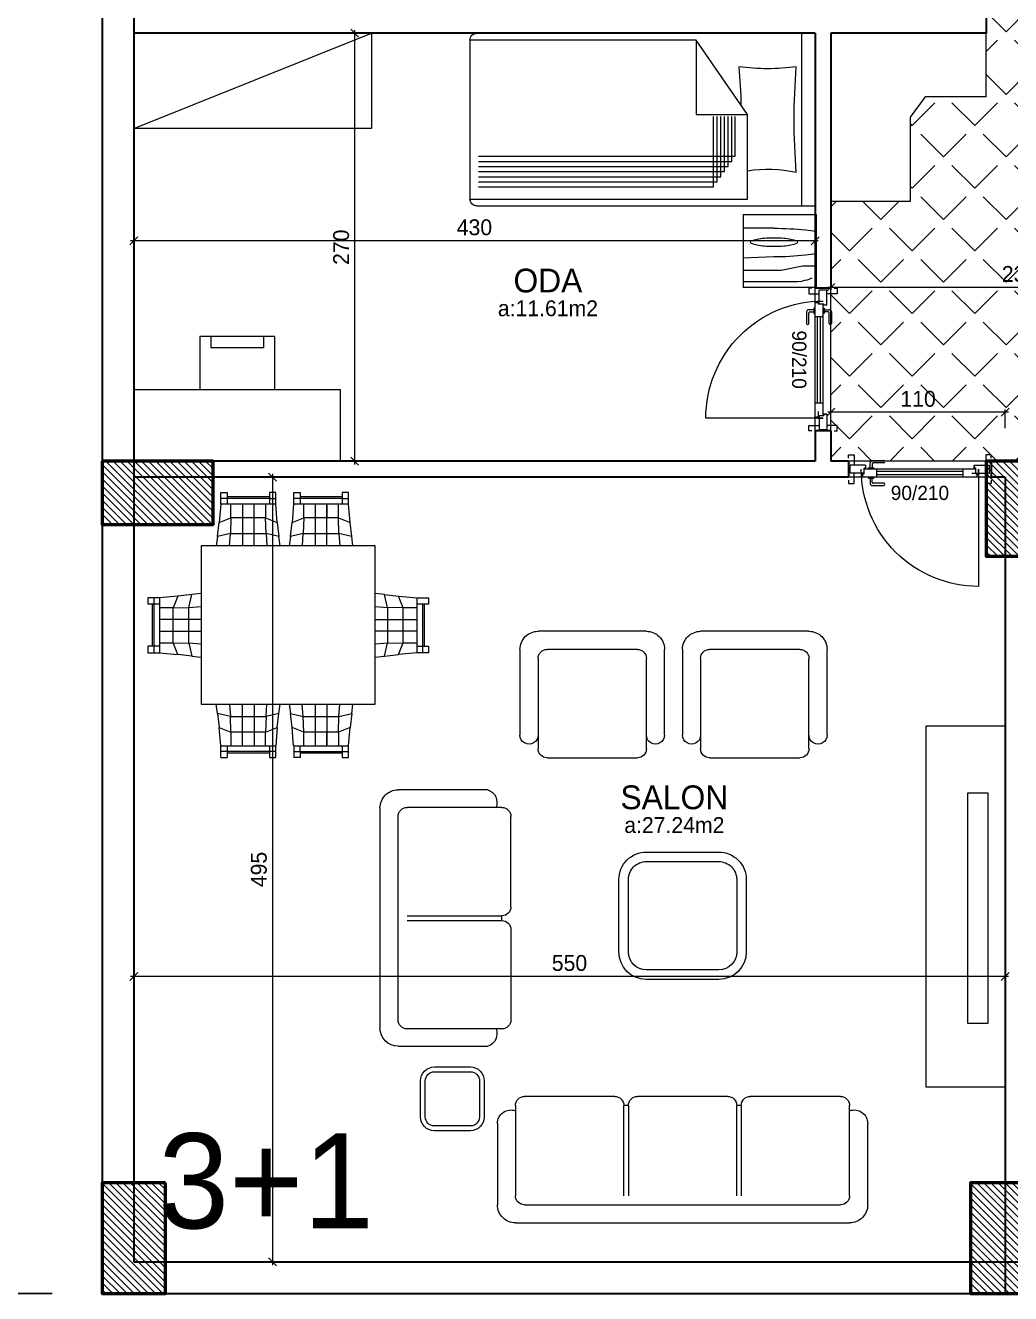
# Model space of a CAD drawing. Header units: centimetres. Extents: x 562865 to 1310255, y -148070 to 32737.
# Drawn here: x 657123 to 657745, y -26895 to -26094 of the extents above; entities that cross this region are included whole.
import ezdxf
from ezdxf.enums import TextEntityAlignment as Align

# ---------------------------------------------------------------- set-up
doc = ezdxf.new("R2010")
doc.units = ezdxf.units.CM
doc.header["$LTSCALE"] = 2.5
doc.linetypes.add('DASHED', pattern=[0.25, 0.125, -0.125])
doc.layers.get('0').update_dxf_attribs({"color": 86})
for name, color, linetype in [('alan', 7, 'Continuous'), ('kapi-yazi', 7, 'Continuous'), ('mahal', 7, 'Continuous'), ('tarama', 173, 'Continuous'), ('TARAMA KOLON', 252, 'Continuous')]:
    doc.layers.add(name, color=color, linetype=linetype)
for name, color, linetype, lineweight in [('DUVAR', 4, 'Continuous', 30), ('duvar-kesim', 7, 'Continuous', 0), ('GÖRÜNÜŞLER', 96, 'Continuous', 25), ('iç ölçü', 106, 'Continuous', 18), ('kapi', 9, 'Continuous', 0), ('kolon', 1, 'Continuous', 53), ('TEFRIS', 33, 'Continuous', 0)]:
    doc.layers.add(name, color=color, linetype=linetype, lineweight=lineweight)
doc.styles.add('PINAR', font='comic.ttf')
doc.dimstyles.new('TEMİZ ÖLÇÜ', dxfattribs={"dimtxt": 10, "dimasz": 5, "dimexe": 1.8, "dimexo": 0.625, "dimgap": 3, "dimtad": 1, "dimdec": 0, "dimrnd": 0.5, "dimzin": 1, "dimdsep": 46, "dimtxsty": 'PINAR', "dimblk": 'OBLIQUE', "dimcen": 0.9, "dimdle": 2, "dimclrd": 256, "dimclre": 256, "dimclrt": 7, "dimadec": 0, "dimazin": 0, "dimtfac": 1, "dimtdec": 0, "dimtofl": 0, "dimtmove": 2, "dimatfit": 2, "dimfxl": 10, "dimfxlon": 1, "dimlwd": -1, "dimlwe": -1, "dimarcsym": 0})

# ---------------------------------------------------------------- blocks, each defined once
blk = doc.blocks.new('WRTGHBWSTH')
at = {"layer": 'GÖRÜNÜŞLER', "color": 251, "linetype": 'DASHED', "ltscale": 200}
blk.add_lwpolyline([(643861.98, 7102.97), (643152.29, 7181.95), (642309.98, 7155.3), (641146.47, 7079.75), (639025.07, 6992.13), (638997.86, 4472.72), (643762.88, 4472.72)], close=True, dxfattribs=at)
blk = doc.blocks.new('_Oblique')
at = {"color": 0, "linetype": 'ByBlock', "lineweight": -2}
blk.add_line((-0.5, -0.5), (0.5, 0.5), dxfattribs=at)
blk = doc.blocks.new('*D3150')
at = {"layer": 'Defpoints', "color": 0}
for p in [(657741.56, -26684.34), (657191.56, -26694.55), (657191.56, -26704.34)]:
    blk.add_point(p, dxfattribs=at)
at = {"layer": 'iç ölçü'}
for p, q in [((657741.56, -26684.96), (657741.56, -26696.35)), ((657743.56, -26694.55), (657189.56, -26694.55)), ((657191.56, -26703.71), (657191.56, -26692.75))]:
    blk.add_line(p, q, dxfattribs=at)
at = {"layer": 'iç ölçü', "linetype": 'ByBlock', "xscale": 5, "yscale": 5, "zscale": 5, "rotation": 180}
blk.add_blockref('_Oblique', (657191.56, -26694.55), dxfattribs=at)
at = {"layer": 'iç ölçü', "linetype": 'ByBlock', "xscale": 5, "yscale": 5, "zscale": 5}
blk.add_blockref('_Oblique', (657741.56, -26694.55), dxfattribs=at)
at = {"layer": 'iç ölçü', "color": 7, "insert": (657466.56, -26686.08), "char_height": 10, "attachment_point": 5, "style": 'PINAR'}
blk.add_mtext('550', dxfattribs=at)
blk = doc.blocks.new('*D3153')
at = {"layer": 'Defpoints', "color": 0}
for p in [(657311.56, -26379.39), (657279.15, -26874.64), (657311.56, -26874.64)]:
    blk.add_point(p, dxfattribs=at)
at = {"layer": 'iç ölçü'}
for p, q in [((657289.15, -26379.39), (657277.35, -26379.39)), ((657279.15, -26377.39), (657279.15, -26876.64)), ((657289.15, -26874.64), (657277.35, -26874.64))]:
    blk.add_line(p, q, dxfattribs=at)
at = {"layer": 'iç ölçü', "linetype": 'ByBlock', "xscale": 5, "yscale": 5, "zscale": 5}
for p, rotation in [((657279.15, -26379.39), 90), ((657279.15, -26874.64), 270)]:
    blk.add_blockref('_Oblique', p, dxfattribs=dict(at, rotation=rotation))
at = {"layer": 'iç ölçü', "color": 7, "insert": (657270.55, -26627.01), "char_height": 10, "attachment_point": 5, "rotation": 90, "style": 'PINAR'}
blk.add_mtext('495', dxfattribs=at)
blk = doc.blocks.new('*D3160')
at = {"layer": 'Defpoints', "color": 0}
for p in [(657358.51, -26099.39), (657330.96, -26369.39), (657358.51, -26369.39)]:
    blk.add_point(p, dxfattribs=at)
at = {"layer": 'iç ölçü'}
for p, q in [((657340.96, -26099.39), (657329.16, -26099.39)), ((657330.96, -26097.39), (657330.96, -26371.39)), ((657340.96, -26369.39), (657329.16, -26369.39))]:
    blk.add_line(p, q, dxfattribs=at)
at = {"layer": 'iç ölçü', "linetype": 'ByBlock', "xscale": 5, "yscale": 5, "zscale": 5}
for p, rotation in [((657330.96, -26099.39), 90), ((657330.96, -26369.39), 270)]:
    blk.add_blockref('_Oblique', p, dxfattribs=dict(at, rotation=rotation))
at = {"layer": 'iç ölçü', "color": 7, "insert": (657322.48, -26234.39), "char_height": 10, "attachment_point": 5, "rotation": 90, "style": 'PINAR'}
blk.add_mtext('270', dxfattribs=at)
blk = doc.blocks.new('*D3161')
at = {"layer": 'Defpoints', "color": 0}
for p in [(657191.56, -26230.29), (657191.56, -26252.91), (657621.56, -26261.12)]:
    blk.add_point(p, dxfattribs=at)
at = {"layer": 'iç ölçü'}
for p, q in [((657623.56, -26230.29), (657189.56, -26230.29)), ((657191.56, -26240.29), (657191.56, -26228.49)), ((657621.56, -26240.29), (657621.56, -26228.49))]:
    blk.add_line(p, q, dxfattribs=at)
at = {"layer": 'iç ölçü', "linetype": 'ByBlock', "xscale": 5, "yscale": 5, "zscale": 5, "rotation": 180}
blk.add_blockref('_Oblique', (657191.56, -26230.29), dxfattribs=at)
at = {"layer": 'iç ölçü', "linetype": 'ByBlock', "xscale": 5, "yscale": 5, "zscale": 5}
blk.add_blockref('_Oblique', (657621.56, -26230.29), dxfattribs=at)
at = {"layer": 'iç ölçü', "color": 7, "insert": (657406.56, -26221.86), "char_height": 10, "attachment_point": 5, "style": 'PINAR'}
blk.add_mtext('430', dxfattribs=at)
blk = doc.blocks.new('*D3162')
at = {"layer": 'Defpoints', "color": 0}
for p in [(657631.56, -26338.49), (657631.56, -26369.39), (657741.56, -26369.39)]:
    blk.add_point(p, dxfattribs=at)
at = {"layer": 'iç ölçü'}
for p, q in [((657743.56, -26338.49), (657629.56, -26338.49)), ((657631.56, -26348.49), (657631.56, -26336.69)), ((657741.56, -26348.49), (657741.56, -26336.69))]:
    blk.add_line(p, q, dxfattribs=at)
at = {"layer": 'iç ölçü', "linetype": 'ByBlock', "xscale": 5, "yscale": 5, "zscale": 5, "rotation": 180}
blk.add_blockref('_Oblique', (657631.56, -26338.49), dxfattribs=at)
at = {"layer": 'iç ölçü', "linetype": 'ByBlock', "xscale": 5, "yscale": 5, "zscale": 5}
blk.add_blockref('_Oblique', (657741.56, -26338.49), dxfattribs=at)
at = {"layer": 'iç ölçü', "color": 7, "insert": (657686.56, -26330.09), "char_height": 10, "attachment_point": 5, "style": 'PINAR'}
blk.add_mtext('110', dxfattribs=at)
blk = doc.blocks.new('*D3168')
at = {"layer": 'Defpoints', "color": 0}
for p in [(657869.6, -26248.79), (657631.56, -26258.79), (657631.56, -26259.7)]:
    blk.add_point(p, dxfattribs=at)
at = {"layer": 'iç ölçü'}
for p, q in [((657869.6, -26249.7), (657869.6, -26261.5)), ((657871.6, -26259.7), (657629.56, -26259.7)), ((657631.56, -26259.42), (657631.56, -26261.5))]:
    blk.add_line(p, q, dxfattribs=at)
at = {"layer": 'iç ölçü', "linetype": 'ByBlock', "xscale": 5, "yscale": 5, "zscale": 5, "rotation": 180}
blk.add_blockref('_Oblique', (657631.56, -26259.7), dxfattribs=at)
at = {"layer": 'iç ölçü', "linetype": 'ByBlock', "xscale": 5, "yscale": 5, "zscale": 5}
blk.add_blockref('_Oblique', (657869.6, -26259.7), dxfattribs=at)
at = {"layer": 'iç ölçü', "color": 7, "insert": (657750.58, -26251.32), "char_height": 10, "attachment_point": 5, "style": 'PINAR'}
blk.add_mtext('238', dxfattribs=at)
blk = doc.blocks.new('fm-door1')
at = {"linetype": 'Continuous'}
for p, q in [((0, 25), (0, -25)), ((100, 25), (0, 25)), ((79.7, 31.8), (79.7, -0.3)), ((84, 27.6), (127.8, 27.6)), ((90, 50), (910, 50)), ((90, 50), (90, 30)), ((100, 30), (90, 30)), ((100, 30), (100, -5)), ((100, 30), (100, -5)), ((100, 0), (900, 0)), ((190, 50), (190, 0)), ((810, 50), (810, 0)), ((910, 30), (900, 30)), ((900, 30), (900, -5)), ((900, 25), (1000, 25)), ((910, 50), (910, 30)), ((1000, 25), (1000, -25)), ((110, -25), (0, -25)), ((100, -5), (110, -5)), ((110, -5), (100, -5)), ((110, -5), (110, -25)), ((110, -25), (110, -5)), ((890, -25), (890, -5)), ((890, -5), (900, -5)), ((890, -25), (1000, -25))]:
    blk.add_line(p, q, dxfattribs=at)
at = {"color": 8, "linetype": 'Continuous'}
for p, q in [((190, 35), (810, 35)), ((190, 15), (810, 15))]:
    blk.add_line(p, q, dxfattribs=at)
at = {"linetype": 'Continuous'}
for points in [[(857.6, 58.1), (857.6, 88.9, 0.414214), (842.4, 104.1), (758.6, 104.1, 1), (758.6, 88.9), (834.8, 88.9, -0.414214), (842.4, 81.3), (842.4, 58.1)], [(857.6, -8.1), (857.6, -38.9, -0.414214), (842.4, -54.1), (758.6, -54.1, -1), (758.6, -38.9), (834.8, -38.9, 0.414214), (842.4, -31.3), (842.4, -8.1)]]:
    blk.add_lwpolyline(points, format="xyb", dxfattribs=at)
for points in [[(869, 50), (869, 58.1), (831, 58.1), (831, 50)], [(869, 0), (869, -8.1), (831, -8.1), (831, 0)]]:
    blk.add_lwpolyline(points, dxfattribs=at)
blk.add_circle((84, 31.8), 4.26, dxfattribs=at)
blk = doc.blocks.new('Group-4')
at = {"color": 33}
for p, q in [((-150.81, 256.5), (-108.06, 256.5)), ((-160.31, 71.25), (-160.31, 247)), ((96.15, 235.13), (141.27, 235.13)), ((150.77, 225.62), (150.77, 168.62)), ((141.27, 159.13), (96.15, 159.13)), ((96.15, 149.63), (141.27, 149.63)), ((150.77, 140.13), (150.77, 83.13)), ((141.27, 73.63), (96.15, 73.63)), ((-108.06, 61.75), (-150.81, 61.75)), ((-67.38, 9.5), (-67.38, 56.78)), ((67.38, 56.78), (67.38, 9.5)), ((57.88, 0), (-57.88, 0))]:
    blk.add_line(p, q, dxfattribs=at)
for p, q in [((-146.06, 247), (-98.56, 247)), ((-150.81, 76), (-150.81, 242.25)), ((-93.81, 242.25), (-93.81, 194.75)), ((84.27, 173.38), (84.27, 220.88)), ((89.02, 225.62), (136.52, 225.62)), ((141.27, 220.88), (141.27, 173.38)), ((-98.56, 190), (-146.06, 190)), ((-146.06, 187.63), (-98.56, 187.63)), ((-98.56, 190), (-98.56, 187.63)), ((-93.81, 182.88), (-93.81, 135.38)), ((136.52, 168.62), (89.02, 168.62)), ((89.02, 140.13), (136.52, 140.13)), ((84.27, 87.88), (84.27, 135.38)), ((141.27, 135.38), (141.27, 87.88)), ((-98.56, 130.63), (-146.06, 130.63)), ((-146.06, 128.25), (-98.56, 128.25)), ((-98.56, 130.63), (-98.56, 128.25)), ((-150.81, 76), (-150.81, 123.5)), ((-93.81, 123.5), (-93.81, 76)), ((136.52, 83.13), (89.02, 83.13)), ((-98.56, 71.25), (-146.06, 71.25)), ((-6.06, 68.88), (-53.56, 68.88)), ((5.94, 68.88), (53.44, 68.88)), ((-58.31, 64.13), (-58.31, 14.25)), ((-1.31, 14.25), (-1.31, 64.13)), ((-1.31, 64.13), (1.19, 64.13)), ((1.19, 14.25), (1.19, 64.13)), ((58.19, 64.13), (58.19, 14.25)), ((-53.56, 9.5), (53.44, 9.5))]:
    blk.add_line(p, q)
for points in [[(34.69, 178.13, 0.414214), (20.19, 192.63), (-17.81, 192.63, 0.413154), (-32.31, 178.18), (-32.31, 140.07, 0.413154), (-17.81, 125.63), (20.19, 125.63, 0.414214), (34.69, 140.13)], [(29.69, 178.13, 0.414214), (20.19, 187.63), (-17.81, 187.63, 0.412904), (-27.31, 178.17), (-27.31, 140.08, 0.412904), (-17.81, 130.63), (20.19, 130.63, 0.414214), (29.69, 140.13)], [(-78.33, 47.59, 0.414214), (-85.58, 54.84), (-104.58, 54.84, 0.413154), (-111.83, 47.62), (-111.83, 28.57, 0.413154), (-104.58, 21.34), (-85.58, 21.34, 0.414214), (-78.33, 28.59)], [(-80.83, 47.59, 0.414214), (-85.58, 52.34), (-104.58, 52.34, 0.412904), (-109.33, 47.61), (-109.33, 28.57, 0.412904), (-104.58, 23.84), (-85.58, 23.84, 0.414214), (-80.83, 28.59)]]:
    blk.add_lwpolyline(points, format="xyb", close=True, dxfattribs=at)
for centre, radius, start, end in [((-150.81, 247), 9.5, 89.99996, 180.00004), ((-108.06, 249.38), 7.12, 340.52878, 90.00004), ((96.15, 230.38), 4.75, 89.99996, 270), ((141.27, 225.62), 9.5, 359.99996, 90.00004), ((96.15, 163.88), 4.75, 90, 270.00004), ((141.27, 168.62), 9.5, 269.99996, 0.00004), ((96.15, 144.88), 4.75, 89.99996, 270), ((141.27, 140.13), 9.5, 359.99996, 90.00004), ((96.15, 78.38), 4.75, 90, 270.00004), ((141.27, 83.13), 9.5, 269.99996, 0.00004), ((-150.81, 71.25), 9.5, 179.99996, 270.00004), ((-108.06, 68.88), 7.12, 269.99996, 19.47122), ((-60.84, 54.66), 6.87, 68.4384, 162.06054), ((60.73, 54.51), 7.03, 18.86544, 111.18075), ((-57.88, 9.5), 9.5, 180, 270), ((57.88, 9.5), 9.5, 270, 0)]:
    blk.add_arc(centre, radius, start, end, dxfattribs=at)
for centre, start, end in [((-146.06, 242.25), 89.99996, 180.00004), ((-98.56, 242.25), 359.99996, 90.00004), ((89.02, 220.88), 89.99996, 180.00004), ((136.52, 220.88), 359.99996, 90.00004), ((-98.56, 194.75), 269.99996, 0.00004), ((-98.56, 182.88), 359.99996, 90.00004), ((89.02, 173.38), 179.99996, 270.00004), ((136.52, 173.38), 269.99996, 0.00004), ((89.02, 135.38), 89.99996, 180.00004), ((136.52, 135.38), 359.99996, 90.00004), ((-98.56, 135.38), 269.99996, 0.00004), ((-98.56, 123.5), 359.99996, 90.00004), ((89.02, 87.88), 179.99996, 270.00004), ((136.52, 87.88), 269.99996, 0.00004), ((-146.06, 76), 179.99996, 270.00004), ((-98.56, 76), 269.99996, 0.00004), ((-53.56, 64.13), 90, 180), ((-6.06, 64.13), 0, 90), ((5.94, 64.13), 90, 180), ((53.44, 64.13), 0, 90), ((-53.56, 14.25), 180, 270), ((53.44, 14.25), 270, 0)]:
    blk.add_arc(centre, 4.75, start, end)
blk = doc.blocks.new('Table-3')
at = {"color": 33}
for p, q in [((-37.64, 84.6), (-33.63, 84.6)), ((-37.64, 77.23), (-37.64, 84.6)), ((-33.63, 80.85), (-37.64, 80.85)), ((-33.63, 84.6), (-33.63, 77.23)), ((-33.63, 81.9), (-7.07, 81.9)), ((-33.56, 80.85), (-3.12, 80.85)), ((-7.07, 84.6), (-7.07, 77.23)), ((-3.12, 84.6), (-7.07, 84.6)), ((-3.12, 77.23), (-3.12, 84.6)), ((8.32, 84.6), (12.33, 84.6)), ((8.32, 77.23), (8.32, 84.6)), ((12.33, 80.85), (8.32, 80.85)), ((12.33, 84.6), (12.33, 77.23)), ((12.39, 81.9), (38.88, 81.9)), ((12.39, 80.85), (42.89, 80.85)), ((38.88, 84.6), (38.88, 77.23)), ((42.89, 84.6), (38.88, 84.6)), ((42.89, 77.23), (42.89, 84.6)), ((-37.7, 77.23), (-2.93, 77.23)), ((8.32, 77.23), (43.03, 77.23)), ((-54.53, 51.07), (55.45, 51.07)), ((-54.53, -48.92), (-54.53, 51.07)), ((55.45, 51.07), (55.45, -48.92)), ((-88.12, 18.13), (-88.12, 14.12)), ((-80.69, 18.13), (-88.12, 18.13)), ((-80.69, 18.2), (-80.69, -16.58)), ((81.61, 18.2), (81.61, -16.58)), ((81.61, 18.13), (89.04, 18.13)), ((85.23, 18.13), (85.23, -16.44)), ((89.04, 18.13), (89.04, 14.12)), ((-88.12, 14.12), (-80.69, 14.12)), ((-85.36, 14.12), (-85.36, -12.43)), ((-84.31, 14.12), (-84.31, -16.44)), ((81.61, 14.12), (89.04, 14.12)), ((86.28, 14.12), (86.28, -12.43)), ((-88.12, -12.43), (-88.12, -16.44)), ((-80.69, -12.43), (-88.12, -12.43)), ((81.61, -12.43), (89.04, -12.43)), ((89.04, -12.43), (89.04, -16.44)), ((-88.12, -16.44), (-80.69, -16.44)), ((89.04, -16.44), (81.61, -16.44)), ((55.45, -48.92), (-54.53, -48.92)), ((-2.93, -75.15), (-37.7, -75.15)), ((-37.64, -82.51), (-37.64, -75.15)), ((-3.12, -78.76), (-37.64, -78.76)), ((-33.63, -75.15), (-33.63, -82.51)), ((-33.63, -79.82), (-7.07, -79.82)), ((-7.07, -78.76), (-7.07, -75.15)), ((-7.07, -78.83), (-7.07, -79.82)), ((-7.07, -79.88), (-7.07, -82.51)), ((-3.12, -75.15), (-3.12, -82.51)), ((43.03, -75.15), (8.32, -75.15)), ((8.32, -82.51), (8.32, -75.15)), ((8.32, -78.76), (42.89, -78.76)), ((12.33, -75.15), (12.33, -82.51)), ((12.33, -79.82), (38.88, -79.82)), ((38.88, -75.15), (38.88, -79.82)), ((38.88, -79.88), (38.88, -82.51)), ((42.89, -82.51), (42.89, -75.15)), ((-33.63, -82.51), (-37.64, -82.51)), ((-7.07, -82.51), (-3.12, -82.51)), ((12.33, -82.51), (8.32, -82.51)), ((42.89, -82.51), (38.88, -82.51))]:
    blk.add_line(p, q, dxfattribs=at)
for p, q in [((-38.62, 65.66), (-37.7, 77.23)), ((-31.32, 68.69), (-31.32, 77.23)), ((-24.03, 51), (-24.03, 77.23)), ((-23.96, 77.23), (-24.03, 68.69)), ((-16.66, 77.23), (-16.66, 51)), ((-9.37, 68.69), (-9.37, 77.23)), ((-2.93, 77.23), (-2, 65.66)), ((7.33, 65.66), (8.32, 77.23)), ((14.69, 77.23), (14.69, 68.69)), ((21.99, 51), (21.99, 77.23)), ((29.35, 77.23), (29.35, 51)), ((36.65, 68.69), (36.65, 77.23)), ((43.03, 77.23), (43.95, 65.66)), ((-39.67, 56.85), (-38.62, 65.66)), ((-31.32, 68.69), (-38.62, 65.66)), ((-31.59, 58.7), (-31.32, 68.69)), ((-31.32, 68.69), (-9.37, 68.69)), ((-9.37, 68.69), (-9.1, 58.7)), ((-2, 65.66), (-9.37, 68.69)), ((-0.95, 56.85), (-2, 65.66)), ((7.33, 65.66), (6.28, 56.85)), ((14.69, 68.69), (7.33, 65.66)), ((14.43, 58.7), (14.69, 68.69)), ((14.69, 68.69), (36.65, 68.69)), ((36.65, 68.69), (36.91, 58.7)), ((43.95, 65.66), (36.65, 68.69)), ((45.06, 56.85), (43.95, 65.66)), ((-40.4, 51.07), (-39.67, 56.85)), ((-39.67, 56.85), (-31.59, 58.7)), ((-31.59, 58.7), (-32.11, 51)), ((-9.1, 58.7), (-31.59, 58.7)), ((-9.1, 58.7), (-0.95, 56.85)), ((-8.51, 51), (-9.1, 58.7)), ((-0.95, 56.85), (-0.16, 51.07)), ((5.56, 51.07), (6.28, 56.85)), ((6.28, 56.85), (14.43, 58.7)), ((14.43, 58.7), (13.9, 51)), ((36.91, 58.7), (14.43, 58.7)), ((36.91, 58.7), (45.06, 56.85)), ((37.5, 51), (36.91, 58.7)), ((45.06, 56.85), (45.85, 51.07)), ((-69.19, 19.12), (-80.69, 18.2)), ((-72.15, 11.82), (-69.19, 19.12)), ((-60.38, 20.17), (-69.19, 19.12)), ((-62.22, 12.02), (-60.38, 20.17)), ((-60.38, 20.17), (-54.53, 20.9)), ((55.52, 20.9), (61.24, 20.17)), ((63.08, 12.02), (61.24, 20.17)), ((61.24, 20.17), (70.11, 19.12)), ((70.11, 19.12), (81.61, 18.2)), ((70.11, 19.12), (73.07, 11.82)), ((-80.69, 11.82), (-72.15, 11.82)), ((-72.15, 11.82), (-62.22, 12.02)), ((-72.15, -10.13), (-72.15, 11.82)), ((-54.46, 12.61), (-62.22, 12.02)), ((-62.22, 12.02), (-62.22, -10.4)), ((63.08, 12.02), (55.45, 12.61)), ((63.08, -10.4), (63.08, 12.02)), ((73.07, 11.82), (63.08, 12.02)), ((73.07, -10.13), (73.07, 11.82)), ((73.07, 11.82), (81.61, 11.82)), ((-54.46, 4.46), (-80.69, 4.46)), ((55.45, 4.46), (81.61, 4.46)), ((-80.69, -2.84), (-54.46, -2.84)), ((81.61, -2.84), (55.45, -2.84)), ((-72.15, -10.13), (-80.69, -10.13)), ((-62.22, -10.4), (-72.15, -10.13)), ((-69.19, -17.5), (-72.15, -10.13)), ((-62.22, -10.4), (-54.46, -11.05)), ((-60.38, -18.55), (-62.22, -10.4)), ((55.45, -11.05), (63.08, -10.4)), ((63.08, -10.4), (61.24, -18.55)), ((73.07, -10.13), (63.08, -10.4)), ((70.11, -17.5), (73.07, -10.13)), ((81.61, -10.13), (73.07, -10.13)), ((-80.69, -16.58), (-69.19, -17.5)), ((-60.38, -18.55), (-69.19, -17.5)), ((-54.53, -19.34), (-60.38, -18.55)), ((61.24, -18.55), (55.52, -19.34)), ((61.24, -18.55), (70.11, -17.5)), ((81.61, -16.58), (70.11, -17.5)), ((-39.67, -54.77), (-40.4, -48.98)), ((-31.59, -56.61), (-39.67, -54.77)), ((-39.67, -54.77), (-38.62, -63.58)), ((-31.59, -56.61), (-32.18, -48.92)), ((-24.03, -48.92), (-24.03, -75.15)), ((-16.66, -48.92), (-16.66, -75.15)), ((-9.1, -56.61), (-8.45, -48.92)), ((-0.95, -54.77), (-9.1, -56.61)), ((-2, -63.58), (-0.95, -54.77)), ((-0.16, -48.98), (-0.95, -54.77)), ((6.28, -54.77), (5.56, -48.98)), ((6.28, -54.77), (14.43, -56.61)), ((7.33, -63.58), (6.28, -54.77)), ((14.43, -56.61), (13.84, -48.92)), ((21.99, -48.92), (21.99, -75.15)), ((29.35, -75.15), (29.35, -48.92)), ((37.57, -48.92), (36.91, -56.61)), ((36.91, -56.61), (45.06, -54.77)), ((45.06, -54.77), (43.95, -63.58)), ((45.06, -54.77), (45.85, -48.98)), ((-38.62, -63.58), (-31.32, -66.6)), ((-37.7, -75.15), (-38.62, -63.58)), ((-31.32, -66.6), (-31.59, -56.61)), ((-9.1, -56.61), (-31.59, -56.61)), ((-9.37, -66.6), (-9.1, -56.61)), ((-9.37, -66.6), (-2, -63.58)), ((-2.93, -75.15), (-2, -63.58)), ((7.33, -63.58), (8.32, -75.15)), ((14.69, -66.6), (7.33, -63.58)), ((14.43, -56.61), (14.69, -66.6)), ((36.91, -56.61), (14.43, -56.61)), ((36.65, -66.6), (36.91, -56.61)), ((43.95, -63.58), (36.65, -66.6)), ((43.03, -75.15), (43.95, -63.58)), ((-31.32, -66.6), (-31.32, -75.15)), ((-31.32, -66.6), (-9.37, -66.6)), ((-23.96, -75.15), (-24.03, -66.6)), ((-9.37, -75.15), (-9.37, -66.6)), ((14.69, -66.6), (36.65, -66.6)), ((14.69, -75.15), (14.69, -66.6)), ((36.65, -66.6), (36.65, -75.15))]:
    blk.add_line(p, q)
blk = doc.blocks.new('Yatak-1a')
for p, q in [((-49.5, 0.5), (-87.5, 0.5)), ((-87.5, 0.5), (-87.5, -37.5)), ((-49.5, -37.5), (-49.5, 0.5)), ((-45, -176.44), (-45, -7.03)), ((45, -7.03), (45, -176.44)), ((-49.5, -37.5), (-87.5, -37.5)), ((41.44, -180), (-41.44, -180))]:
    blk.add_line(p, q)
at = {"color": 33}
for p, q in [((-76.27, -6.57), (-76.27, 0.5)), ((-78.48, -17.64), (-76.27, -6.57)), ((-84.43, -9.24), (-84.18, -6.77)), ((-84.43, -37.5), (-84.43, -9.24)), ((-63.92, -9.1), (-64.54, -9.49)), ((-63.3, -9.49), (-63.92, -9.1)), ((-78.48, -37.5), (-78.48, -17.64)), ((-71.61, -21.45), (-72.26, -37.5)), ((-56.68, -21.45), (-56.63, -37.5)), ((-64.54, -33.38), (-63.92, -33.77)), ((-63.92, -33.77), (-63.3, -33.38))]:
    blk.add_line(p, q, dxfattribs=at)
at = {"color": 42}
for p, q in [((-45, 0), (45, 0)), ((-45, -7.03), (-45, 0)), ((45, -8.5), (45, 0)), ((45, -7.03), (-45, -7.03)), ((-41.44, -180), (-41.44, -35.32)), ((-41.44, -35.32), (2.67, -35.32)), ((2.67, -35.32), (41.44, -62.05)), ((2.67, -62.05), (2.67, -35.32)), ((41.44, -62.05), (2.67, -62.05)), ((41.44, -62.05), (41.44, -180))]:
    blk.add_line(p, q, dxfattribs=at)
at = {"color": 8}
for p, q in [((-24.45, -175.54), (-24.45, -45.39)), ((-24.45, -45.39), (1.67, -45.39)), ((-21.78, -175.54), (-21.78, -43.5)), ((-21.78, -43.5), (1.67, -43.5)), ((-19.11, -175.54), (-19.11, -41.61)), ((-19.11, -41.61), (1.67, -41.61)), ((-32.47, -51.05), (1.67, -51.05)), ((-32.47, -175.54), (-32.47, -51.05)), ((-29.8, -49.16), (1.67, -49.16)), ((-29.8, -175.54), (-29.8, -49.16)), ((-27.13, -175.54), (-27.13, -47.27)), ((-27.13, -47.27), (1.67, -47.27)), ((-35.15, -52.93), (1.67, -52.93)), ((-35.15, -175.54), (-35.15, -52.93))]:
    blk.add_line(p, q, dxfattribs=at)
at = {"color": 33}
for centre, radius, start, end in [((11.14, -13.58), 82.34, 170.15442, 174.01793), ((-139.84, -13.58), 82.75, 5.98206, 9.79577), ((-69.26, -8.26), 15, 154.00852, 174.28557), ((86.23, -21.45), 157.84, 174.01794, 180), ((-214.93, -21.45), 158.25, 0, 5.98207), ((-31.83, -18.97), 34.29, 169.47569, 175.59966), ((-51.59, -15.3), 14.19, 155.8434, 169.47569), ((-76.25, -15.3), 14.19, 10.52432, 24.15659), ((-96.01, -18.97), 34.29, 4.40038, 10.52429), ((0.17, -21.44), 66.38, 175.59963, 180), ((-128.01, -21.44), 66.38, 0, 4.40034), ((0.17, -21.44), 66.38, 180, 184.40034), ((-128.01, -21.44), 66.38, 355.59963, 0), ((-31.83, -23.9), 34.29, 184.40038, 190.52429), ((-51.59, -27.57), 14.19, 190.5243, 204.1566), ((-76.25, -27.57), 14.19, 335.8434, 349.47569), ((-96.01, -23.9), 34.29, 349.4757, 355.59966)]:
    blk.add_arc(centre, radius, start, end, dxfattribs=at)
at = {"color": 8}
for centre, radius, start, end in [((0.03, 324.56), 335.48, 265.2981, 274.7019), ((-98.45, -24.8), 72.55, 351.65938, 11.93201), ((138.2, -24.8), 111.68, 172.28082, 187.71918), ((0.03, -344.69), 306.13, 84.84604, 88.60231)]:
    blk.add_arc(centre, radius, start, end, dxfattribs=at)
for centre, start, end in [((-41.44, -176.44), 179.99996, 270.00004), ((41.44, -176.44), 269.99996, 0.00004)]:
    blk.add_arc(centre, 3.56, start, end)
blk = doc.blocks.new('G$C7B943698')
at = {"layer": 'TEFRIS'}
blk.add_lwpolyline([(41.29, 45.15), (41.29, 78.78), (88.6, 78.78), (88.6, 45.15)], dxfattribs=at)
for points in [[(48.1, 78.78), (81.62, 78.78), (81.62, 71.66), (48.1, 71.66)], [(0, 0), (130.27, 0), (130.27, 45.15), (0, 45.15)]]:
    blk.add_lwpolyline(points, close=True, dxfattribs=at)
blk = doc.blocks.new('SB')
at = {"layer": 'TARAMA KOLON'}
h = blk.add_hatch(dxfattribs=at)
h.set_pattern_fill('ANSI31', color=256, angle=7e-15)
h.paths.add_polyline_path([(655327.34, -25829.39), (655302.34, -25829.39), (655302.34, -25959.39), (655327.34, -25959.39)])
h.paths.add_polyline_path([(655437.34, -24424.14), (655477.34, -24424.14), (655477.34, -24494.14), (655437.34, -24494.14)])
h.paths.add_polyline_path([(655327.34, -25359.39), (655297.34, -25359.39), (655297.34, -25469.39), (655327.34, -25469.39)])
h.paths.add_polyline_path([(655327.34, -26079.39), (655327.34, -26109.39), (655257.34, -26109.39), (655257.34, -26079.39)])
h.paths.add_polyline_path([(654229.3, -24849.39), (654229.3, -24889.39), (654299.3, -24889.39), (654299.3, -24849.39)])
h.paths.add_polyline_path([(654269.3, -25899.39), (654229.3, -25899.39), (654229.3, -25829.39), (654269.3, -25829.39)])
h.paths.add_polyline_path([(654229.3, -25444.39), (654229.3, -25469.39), (654379.3, -25469.39), (654379.3, -25444.39)])
h.paths.add_polyline_path([(655112.34, -26369.39), (655142.34, -26369.39), (655142.34, -26429.39), (655112.34, -26429.39)])
h.paths.add_polyline_path([(654997.34, -26079.39), (654997.34, -26109.39), (654927.34, -26109.39), (654927.34, -26079.39)])
h.paths.add_polyline_path([(655437.34, -24889.39), (655467.34, -24889.39), (655467.34, -24829.39), (655437.34, -24829.39)])
h.paths.add_polyline_path([(655112.34, -26834.64), (655142.34, -26834.64), (655142.34, -26894.64), (655112.34, -26894.64)])
h.paths.add_polyline_path([(654787.34, -26369.39), (654817.34, -26369.39), (654817.34, -26429.39), (654787.34, -26429.39)])
h.paths.add_polyline_path([(655437.34, -26824.64), (655477.34, -26824.64), (655477.34, -26894.64), (655437.34, -26894.64)])
h.paths.add_polyline_path([(654299.3, -26369.39), (654299.3, -26409.39), (654229.3, -26409.39), (654229.3, -26369.39)])
h.paths.add_polyline_path([(654777.34, -26824.64), (654817.34, -26824.64), (654817.34, -26894.64), (654777.34, -26894.64)])
h.paths.add_polyline_path([(655437.34, -26369.39), (655467.34, -26369.39), (655467.34, -26429.39), (655437.34, -26429.39)])
h.paths.add_polyline_path([(655985.38, -25829.39), (656025.38, -25829.39), (656025.38, -25899.39), (655985.38, -25899.39)])
h.paths.add_polyline_path([(654927.34, -25959.39), (654927.34, -25359.39), (655177.34, -25359.39), (655177.34, -25389.39), (654952.35, -25389.39), (654952.35, -25729.39), (655177.34, -25729.39), (655177.34, -25754.39), (654952.34, -25754.39), (654952.34, -25934.39), (655177.34, -25934.39), (655177.34, -25959.39)])
h.paths.add_polyline_path([(654777.34, -24424.14), (654817.34, -24424.14), (654817.34, -24494.14), (654777.34, -24494.14)])
h.paths.add_polyline_path([(655985.38, -26824.64), (656025.38, -26824.64), (656025.38, -26894.64), (655985.38, -26894.64)])
h.paths.add_polyline_path([(654229.3, -24424.14), (654269.3, -24424.14), (654269.3, -24494.14), (654229.3, -24494.14)])
h.paths.add_polyline_path([(655107.34, -24424.14), (655147.34, -24424.14), (655147.34, -24494.14), (655107.34, -24494.14)])
h.paths.add_polyline_path([(655985.38, -24424.14), (656025.38, -24424.14), (656025.38, -24494.14), (655985.38, -24494.14)])
h.paths.add_polyline_path([(656025.38, -24849.39), (656025.38, -24889.39), (655955.38, -24889.39), (655955.38, -24849.39)])
h.paths.add_polyline_path([(654817.34, -24889.39), (654787.34, -24889.39), (654787.34, -24829.39), (654817.34, -24829.39)])
h.paths.add_polyline_path([(655114.84, -24849.39), (655139.84, -24849.39), (655139.84, -24999.39), (655114.84, -24999.39)])
h.paths.add_polyline_path([(656025.38, -26369.39), (656025.38, -26409.39), (655955.38, -26409.39), (655955.38, -26369.39)])
h.paths.add_polyline_path([(654229.3, -26824.64), (654269.3, -26824.64), (654269.3, -26894.64), (654229.3, -26894.64)])
h.paths.add_polyline_path([(656025.38, -25444.39), (656025.38, -25469.39), (655875.38, -25469.39), (655875.38, -25444.39)])
at = {"layer": 'kolon'}
for points in [[(655437.34, -26369.39), (655467.34, -26369.39), (655467.34, -26429.39), (655437.34, -26429.39)], [(656025.38, -26369.39), (656025.38, -26409.39), (655955.38, -26409.39), (655955.38, -26369.39)], [(655437.34, -26824.64), (655477.34, -26824.64), (655477.34, -26894.64), (655437.34, -26894.64)], [(655985.38, -26824.64), (656025.38, -26824.64), (656025.38, -26894.64), (655985.38, -26894.64)]]:
    blk.add_lwpolyline(points, close=True, dxfattribs=at)

msp = doc.modelspace()

# ---------------------------------------------------------------- hatches: boundary and pattern name
at = {"layer": 'tarama'}
h = msp.add_hatch(dxfattribs=at)
h.set_pattern_fill('ANGLE', color=256, scale=4, angle=135)
h.set_pattern_definition([(45, (2634.17, 4e-10), (-19.7565635, 19.7565635), [20.32, -7.62]), (135, (2634.17, 4e-10), (-19.7565635, -19.7565635), [20.32, -7.62])])
edge = h.paths.add_edge_path()
edge.add_line((657851.28, -26369.39), (657847.78, -26369.39))
edge.add_line((657847.78, -26369.39), (657837.32, -26369.39))
edge.add_ellipse((657836.41, -26370.5), major_axis=(0, -1.52), ratio=0.88, start_angle=-222.86953, end_angle=-180)
edge.add_line((657836.41, -26368.98), (657829.04, -26368.98))
edge.add_ellipse((657829.04, -26369.74), major_axis=(0, -0.76), ratio=0.88, start_angle=-180, end_angle=-117.76263)
edge.add_line((657828.44, -26369.39), (657764.78, -26369.39))
edge.add_line((657764.78, -26369.39), (657761.28, -26369.39))
edge.add_line((657761.28, -26369.39), (657732.72, -26369.39))
edge.add_line((657732.72, -26369.39), (657729.22, -26369.39))
edge.add_line((657729.22, -26369.39), (657665.55, -26369.39))
edge.add_ellipse((657664.96, -26369.74), major_axis=(0, -0.76), ratio=0.88, start_angle=117.76263, end_angle=180)
edge.add_line((657664.96, -26368.98), (657657.59, -26368.98))
edge.add_ellipse((657657.59, -26370.5), major_axis=(0, -1.52), ratio=0.88, start_angle=180, end_angle=222.86953)
edge.add_line((657656.68, -26369.39), (657646.22, -26369.39))
edge.add_line((657646.22, -26369.39), (657642.72, -26369.39))
edge.add_line((657642.72, -26369.39), (657631.56, -26369.39))
edge.add_line((657631.56, -26369.39), (657631.56, -26350.31))
edge.add_line((657631.56, -26350.31), (657631.56, -26346.81))
edge.add_line((657631.56, -26346.81), (657631.56, -26283.14))
edge.add_ellipse((657631.21, -26282.55), major_axis=(-0.76, 0), ratio=0.88, start_angle=117.76263, end_angle=180)
edge.add_line((657631.97, -26282.55), (657631.97, -26275.18))
edge.add_ellipse((657630.45, -26275.18), major_axis=(1.52, 0), ratio=0.88, start_angle=0, end_angle=42.86953)
edge.add_line((657631.56, -26274.27), (657631.56, -26263.81))
edge.add_line((657631.56, -26263.81), (657631.56, -26260.31))
edge.add_line((657631.56, -26260.31), (657631.56, -26205.62))
edge.add_line((657631.56, -26205.62), (657681.56, -26205.62))
edge.add_line((657681.56, -26205.62), (657681.56, -26152.41))
edge.add_line((657681.56, -26152.41), (657690.93, -26139.39))
edge.add_line((657690.93, -26139.39), (657729.6, -26139.39))
edge.add_line((657729.6, -26139.39), (657729.6, -26099.39))
edge.add_line((657729.6, -26099.39), (657729.6, -25939.11))
edge.add_line((657729.6, -25939.11), (657729.6, -25935.61))
edge.add_line((657729.6, -25935.61), (657729.6, -25925.15))
edge.add_ellipse((657728.49, -25924.24), major_axis=(1.52, 0), ratio=0.88, start_angle=-42.86953, end_angle=0)
edge.add_line((657730.01, -25924.24), (657730.01, -25916.86))
edge.add_ellipse((657729.25, -25916.86), major_axis=(-0.76, 0), ratio=0.88, start_angle=-180, end_angle=-117.76263)
edge.add_line((657729.6, -25916.27), (657729.6, -25852.61))
edge.add_line((657729.6, -25852.61), (657729.6, -25849.11))
edge.add_line((657729.6, -25849.11), (657729.6, -25839.39))
edge.add_line((657729.6, -25839.39), (657729.6, -25829.39))
edge.add_line((657729.6, -25829.39), (657729.6, -25825.89))
edge.add_line((657729.6, -25825.89), (657729.6, -25762.22))
edge.add_ellipse((657729.25, -25761.63), major_axis=(-0.76, 0), ratio=0.88, start_angle=117.76263, end_angle=180)
edge.add_line((657730.01, -25761.63), (657730.01, -25754.26))
edge.add_ellipse((657728.49, -25754.26), major_axis=(-1.52, 0), ratio=0.88, start_angle=180, end_angle=222.86953)
edge.add_line((657729.6, -25753.35), (657729.6, -25742.89))
edge.add_line((657729.6, -25742.89), (657729.6, -25739.39))
edge.add_line((657729.6, -25739.39), (657729.6, -25729.39))
edge.add_line((657729.6, -25729.39), (657777.14, -25729.39))
edge.add_line((657777.14, -25729.39), (657780.64, -25729.39))
edge.add_line((657780.64, -25729.39), (657789.63, -25729.39))
edge.add_ellipse((657790.43, -25728.28), major_axis=(0, 1.52), ratio=0.78, start_angle=-222.86953, end_angle=-180)
edge.add_line((657790.43, -25729.8), (657796.97, -25729.8))
edge.add_ellipse((657796.97, -25729.04), major_axis=(0, 0.76), ratio=0.78, start_angle=-180, end_angle=-117.76263)
edge.add_line((657797.49, -25729.39), (657853.64, -25729.39))
edge.add_line((657853.64, -25729.39), (657857.14, -25729.39))
edge.add_line((657857.14, -25729.39), (657869.6, -25729.39))
edge.add_line((657869.6, -25729.39), (657869.6, -25899.39))
edge.add_line((657869.6, -25899.39), (657869.6, -25959.39))
edge.add_line((657869.6, -25959.39), (657869.6, -25970.6))
edge.add_line((657869.6, -25970.6), (657869.6, -25974.1))
edge.add_line((657869.6, -25974.1), (657869.6, -25978.6))
edge.add_line((657869.6, -25978.6), (657795.6, -25978.6))
edge.add_arc((657879.6, -25978.6), 84, 180, 263.16286)
edge.add_line((657869.6, -26062), (657869.6, -26067.1))
edge.add_line((657869.6, -26067.1), (657869.6, -26070.6))
edge.add_line((657869.6, -26070.6), (657869.6, -26109.39))
edge.add_line((657869.6, -26109.39), (657869.6, -26182.24))
edge.add_line((657869.6, -26182.24), (657869.6, -26185.74))
edge.add_line((657869.6, -26185.74), (657869.6, -26241.89))
edge.add_ellipse((657869.96, -26242.41), major_axis=(-0.76, 0), ratio=0.78, start_angle=297.76263, end_angle=360)
edge.add_line((657869.2, -26242.41), (657869.2, -26248.95))
edge.add_ellipse((657870.72, -26248.95), major_axis=(1.52, 0), ratio=0.78, start_angle=180, end_angle=222.86953)
edge.add_line((657869.6, -26249.75), (657869.6, -26258.74))
edge.add_line((657869.6, -26258.74), (657869.6, -26262.24))
edge.add_line((657869.6, -26262.24), (657869.6, -26369.39))
edge.add_line((657869.6, -26369.39), (657851.28, -26369.39))
h.paths.add_polyline_path([(657698.76, -26319.68), (657674.37, -26319.68), (657674.37, -26340.49), (657698.76, -26340.49)], flags=24)
h.paths.add_polyline_path([(657822.6, -26335.41), (657798.57, -26335.41), (657798.57, -26356.33), (657822.6, -26356.33)], flags=24)
h.paths.add_polyline_path([(657812.9, -25932.54), (657786.3, -25932.54), (657786.3, -25953.35), (657812.9, -25953.35)], flags=24)
h.paths.add_polyline_path([(657764.79, -26240.94), (657736.37, -26240.94), (657736.37, -26261.7), (657764.79, -26261.7)], flags=24)
h.paths.add_polyline_path([(657757.43, -25792.69), (657757.43, -25766.09), (657736.62, -25766.09), (657736.62, -25792.69)], flags=24)
h.paths.add_polyline_path([(657818.22, -26175.16), (657740.78, -26175.16), (657740.78, -26199.95), (657818.22, -26199.95)], flags=24)
h.paths.add_polyline_path([(657812.53, -26197.15), (657747.8, -26197.15), (657747.8, -26213.54), (657812.53, -26213.54)], flags=24)

# ---------------------------------------------------------------- linework, layer by layer
at = {"layer": 'DUVAR'}
for p, q in [((657171.56, -24424.14), (657171.56, -26894.64)), ((657191.56, -24444.14), (657191.56, -26874.64)), ((657729.6, -25939.11), (657729.6, -26099.39)), ((657621.56, -26099.39), (657191.56, -26099.39)), ((657621.56, -26099.39), (657621.56, -26260.31)), ((657631.56, -26099.39), (657631.56, -26260.31)), ((657729.6, -26099.39), (657631.56, -26099.39)), ((657631.56, -26260.31), (657621.56, -26260.31)), ((657621.56, -26350.31), (657621.56, -26369.39)), ((657631.56, -26350.31), (657621.56, -26350.31)), ((657631.56, -26350.31), (657631.56, -26369.39)), ((657621.56, -26369.39), (657191.56, -26369.39)), ((657642.72, -26369.39), (657631.56, -26369.39)), ((657642.72, -26369.39), (657642.72, -26379.39)), ((657761.28, -26369.39), (657732.72, -26369.39)), ((657732.72, -26369.39), (657732.72, -26379.39)), ((657642.72, -26379.39), (657191.56, -26379.39)), ((657741.56, -26379.39), (657732.72, -26379.39)), ((657741.56, -26379.39), (657741.56, -26894.64)), ((657191.56, -26874.64), (657751.56, -26874.64)), ((657171.56, -26894.64), (658967.64, -26894.64))]:
    msp.add_line(p, q, dxfattribs=at)
at = {"layer": 'duvar-kesim'}
for p, q in [((657621.56, -26350.31), (657621.56, -26260.31)), ((657631.56, -26350.31), (657631.56, -26260.31)), ((657732.72, -26369.39), (657642.72, -26369.39)), ((657732.72, -26379.39), (657642.72, -26379.39))]:
    msp.add_line(p, q, dxfattribs=at)
at = {"layer": 'kapi'}
for points in [[(657619.56, -26260.31), (657617.56, -26260.31), (657617.56, -26263.81), (657624.06, -26263.81)], [(657633.56, -26260.31), (657635.56, -26260.31), (657635.56, -26263.81), (657629.06, -26263.81)], [(657619.56, -26350.31), (657617.56, -26350.31), (657617.56, -26346.81), (657624.06, -26346.81)], [(657633.56, -26350.31), (657635.56, -26350.31), (657635.56, -26346.81), (657629.06, -26346.81)], [(657642.72, -26367.39), (657642.72, -26365.39), (657646.22, -26365.39), (657646.22, -26371.89)], [(657732.72, -26367.39), (657732.72, -26365.39), (657729.22, -26365.39), (657729.22, -26371.89)], [(657642.72, -26381.39), (657642.72, -26383.39), (657646.22, -26383.39), (657646.22, -26376.89)], [(657732.72, -26381.39), (657732.72, -26383.39), (657729.22, -26383.39), (657729.22, -26376.89)]]:
    msp.add_lwpolyline(points, dxfattribs=at)
for points in [[(657626.56, -26342.31), (657552.56, -26342.31, -0.414214), (657626.56, -26268.31, -0.414214)], [(657724.72, -26374.39), (657724.72, -26448.39, -0.414214), (657650.72, -26374.39, -0.414214)]]:
    msp.add_lwpolyline(points, format="xyb", dxfattribs=at)
at = {"layer": 'TEFRIS'}
for points in [[(657191.56, -26159.39), (657191.56, -26099.39), (657341.56, -26099.39), (657341.56, -26159.39), (657191.56, -26159.39), (657341.56, -26099.39)], [(657729.6, -26139.39), (657729.6, -26099.39)], [(657729.6, -26139.39), (657690.93, -26139.39), (657681.56, -26152.41)], [(657681.56, -26152.41), (657681.56, -26205.62), (657631.56, -26205.62)]]:
    msp.add_lwpolyline(points, dxfattribs=at)
for points in [[(657741.56, -26536.5), (657691.41, -26536.5), (657691.41, -26764.15), (657741.56, -26764.15)], [(657730.82, -26578.82), (657717.68, -26578.82), (657717.68, -26724.02), (657730.82, -26724.02)]]:
    msp.add_lwpolyline(points, close=True, dxfattribs=at)

# ---------------------------------------------------------------- block references
at = {"layer": 'DUVAR'}
msp.add_blockref('WRTGHBWSTH', (15204.76, -31367.35), dxfattribs=at)
at = {"layer": 'iç ölçü', "xscale": -1}
msp.add_blockref('G$C7B943698', (657321.83, -26369.39), dxfattribs=at)
at = {"layer": 'kapi', "xscale": -0.08800000000000001, "yscale": -0.09999999999999999, "zscale": 0.08800000000000001, "rotation": 270}
msp.add_blockref('fm-door1', (657626.56, -26349.31), dxfattribs=at)
at = {"layer": 'kapi', "xscale": -0.08800000000000002, "yscale": -0.1, "zscale": 0.08800000000000001}
msp.add_blockref('fm-door1', (657731.72, -26374.39), dxfattribs=at)
at = {"layer": 'TARAMA KOLON', "xscale": -1}
msp.add_blockref('SB', (1313196.95, 0), dxfattribs=at)
at = {"layer": 'TEFRIS', "rotation": 270}
for name, p, xscale, yscale, zscale in [('Yatak-1a', (657621.56, -26153.84), -1.21, 1.21, 1.21), ('Group-4', (657346.96, -26657.64), -1.2, 1.2, 1.2)]:
    msp.add_blockref(name, p, dxfattribs=dict(at, xscale=xscale, yscale=yscale, zscale=zscale))
at = {"layer": 'TEFRIS', "xscale": -1}
msp.add_blockref('Table-3', (657289.45, -26473.77), dxfattribs=at)

# ---------------------------------------------------------------- texts
at = {"layer": 'alan', "style": 'PINAR'}
for s, p in [('a:11.61m2', (657452.94, -26277.91)), ('a:27.24m2', (657532.73, -26603.97))]:
    msp.add_text(s, height=10, dxfattribs=at).set_placement(p, align=Align.CENTER)
at = {"layer": 'kapi-yazi', "style": 'PINAR'}
msp.add_text('90/210', height=9, rotation=270, dxfattribs=at).set_placement((657611.56, -26305.31), align=Align.MIDDLE_CENTER)
msp.add_text('90/210', height=9, dxfattribs=at).set_placement((657687.72, -26389.39), align=Align.MIDDLE_CENTER)
at = {"layer": 'mahal', "style": 'PINAR'}
for s, p in [('ODA', (657452.94, -26262.91)), ('SALON', (657532.73, -26588.97))]:
    msp.add_text(s, height=15, dxfattribs=at).set_placement(p, align=Align.CENTER)
at = {"layer": 'mahal', "color": 2, "style": 'PINAR'}
msp.add_text('3+1', height=60, dxfattribs=at).set_placement((657275.1, -26853.44), align=Align.CENTER)

# ---------------------------------------------------------------- dimensions: what is measured, and where the dimension line sits
at = {"layer": 'iç ölçü'}
for base, p1, p2, angle, picture, middle in [((657330.96, -26369.39), (657358.51, -26099.39), (657358.51, -26369.39), 90, '*D3160', (657322.48, -26234.39)), ((657191.56, -26230.29), (657621.56, -26261.12), (657191.56, -26252.91), 180, '*D3161', (657406.56, -26221.86)), ((657631.56, -26259.7), (657869.6, -26248.79), (657631.56, -26258.79), 180, '*D3168', (657750.58, -26251.32)), ((657631.56, -26338.49), (657741.56, -26369.39), (657631.56, -26369.39), 180, '*D3162', (657686.56, -26330.09)), ((657279.15, -26874.64), (657311.56, -26379.39), (657311.56, -26874.64), 90, '*D3153', (657270.55, -26627.01)), ((657191.56, -26694.55), (657741.56, -26684.34), (657191.56, -26704.34), 180, '*D3150', (657466.56, -26686.08))]:
    dim = msp.add_linear_dim(base=base, p1=p1, p2=p2, angle=angle, dimstyle='TEMİZ ÖLÇÜ', dxfattribs=at)
    dim.commit()
    dim.dimension.update_dxf_attribs({"geometry": picture, "text_midpoint": middle})

doc.saveas('drawing.dxf')
